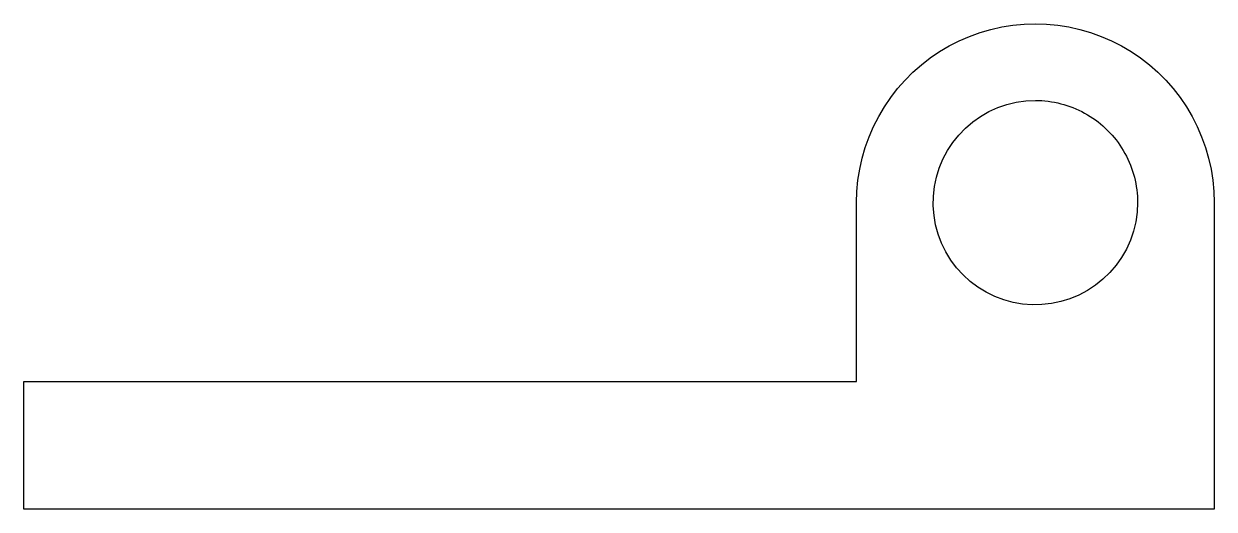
# Model space of a CAD drawing. Header units: metres. Extents: x -35.8 to 10.8, y 0 to 19.
import ezdxf

# ---------------------------------------------------------------- set-up
doc = ezdxf.new("R2010")
doc.units = ezdxf.units.M

msp = doc.modelspace()

# ---------------------------------------------------------------- linework, layer by layer
for points in [[(-3.2, 12), (-3.186, 12.44), (-3.145, 12.877), (-3.076, 13.312), (-2.98, 13.741), (-2.857, 14.163), (-2.708, 14.577), (-2.534, 14.98), (-2.334, 15.372), (-2.11, 15.751), (-1.863, 16.114), (-1.594, 16.462), (-1.303, 16.792), (-0.992, 17.103), (-0.662, 17.394), (-0.314, 17.663), (0.049, 17.91), (0.428, 18.134), (0.82, 18.334), (1.223, 18.508), (1.637, 18.657), (2.059, 18.78), (2.488, 18.876), (2.923, 18.945), (3.36, 18.986), (3.8, 19), (4.24, 18.986), (4.677, 18.945), (5.112, 18.876), (5.541, 18.78), (5.963, 18.657), (6.377, 18.508), (6.78, 18.334), (7.172, 18.134), (7.551, 17.91), (7.914, 17.663), (8.262, 17.394), (8.592, 17.103), (8.903, 16.792), (9.194, 16.462), (9.463, 16.114), (9.71, 15.751), (9.934, 15.372), (10.134, 14.98), (10.308, 14.577), (10.457, 14.163), (10.58, 13.741), (10.676, 13.312), (10.745, 12.877), (10.786, 12.44), (10.8, 12)], [(7.8, 12), (7.782, 11.624), (7.729, 11.25), (7.641, 10.884), (7.519, 10.528), (7.364, 10.184), (7.177, 9.857), (6.961, 9.548), (6.716, 9.262), (6.445, 9), (6.151, 8.764), (5.836, 8.557), (5.503, 8.381), (5.155, 8.236), (4.795, 8.126), (4.426, 8.049), (4.051, 8.008), (3.674, 8.002), (3.299, 8.032), (2.927, 8.096), (2.564, 8.196), (2.211, 8.329), (1.873, 8.495), (1.552, 8.692), (1.25, 8.918), (0.972, 9.172), (0.718, 9.45), (0.492, 9.752), (0.295, 10.073), (0.129, 10.411), (-0.004, 10.764), (-0.104, 11.127), (-0.168, 11.499), (-0.198, 11.874), (-0.192, 12.251), (-0.151, 12.626), (-0.074, 12.995), (0.036, 13.355), (0.181, 13.703), (0.357, 14.036), (0.564, 14.351), (0.8, 14.645), (1.062, 14.916), (1.348, 15.161), (1.657, 15.377), (1.984, 15.564), (2.328, 15.719), (2.684, 15.841), (3.05, 15.929), (3.424, 15.982), (3.8, 16)], [(3.8, 16), (3.926, 15.998), (4.051, 15.992), (4.176, 15.982), (4.301, 15.968), (4.426, 15.951), (4.55, 15.929), (4.673, 15.904), (4.795, 15.874), (4.916, 15.841), (5.036, 15.804), (5.155, 15.764), (5.272, 15.719), (5.389, 15.671), (5.503, 15.619), (5.616, 15.564), (5.727, 15.505), (5.836, 15.443), (5.943, 15.377), (6.048, 15.308), (6.151, 15.236), (6.252, 15.161), (6.35, 15.082), (6.445, 15), (6.538, 14.916), (6.628, 14.828), (6.716, 14.738), (6.8, 14.645), (6.882, 14.55), (6.961, 14.452), (7.036, 14.351), (7.108, 14.248), (7.177, 14.143), (7.243, 14.036), (7.305, 13.927), (7.364, 13.816), (7.419, 13.703), (7.471, 13.589), (7.519, 13.472), (7.564, 13.355), (7.604, 13.236), (7.641, 13.116), (7.674, 12.995), (7.704, 12.873), (7.729, 12.75), (7.751, 12.626), (7.768, 12.501), (7.782, 12.376), (7.792, 12.251), (7.798, 12.126), (7.8, 12)], [(-3.2, 5), (-3.2, 5.14), (-3.2, 5.28), (-3.2, 5.42), (-3.2, 5.56), (-3.2, 5.7), (-3.2, 5.84), (-3.2, 5.98), (-3.2, 6.12), (-3.2, 6.26), (-3.2, 6.4), (-3.2, 6.54), (-3.2, 6.68), (-3.2, 6.82), (-3.2, 6.96), (-3.2, 7.1), (-3.2, 7.24), (-3.2, 7.38), (-3.2, 7.52), (-3.2, 7.66), (-3.2, 7.8), (-3.2, 7.94), (-3.2, 8.08), (-3.2, 8.22), (-3.2, 8.36), (-3.2, 8.5), (-3.2, 8.64), (-3.2, 8.78), (-3.2, 8.92), (-3.2, 9.06), (-3.2, 9.2), (-3.2, 9.34), (-3.2, 9.48), (-3.2, 9.62), (-3.2, 9.76), (-3.2, 9.9), (-3.2, 10.04), (-3.2, 10.18), (-3.2, 10.32), (-3.2, 10.46), (-3.2, 10.6), (-3.2, 10.74), (-3.2, 10.88), (-3.2, 11.02), (-3.2, 11.16), (-3.2, 11.3), (-3.2, 11.44), (-3.2, 11.58), (-3.2, 11.72), (-3.2, 11.86), (-3.2, 12)], [(-3.2, 5), (-3.2, 5.14), (-3.2, 5.28), (-3.2, 5.42), (-3.2, 5.56), (-3.2, 5.7), (-3.2, 5.84), (-3.2, 5.98), (-3.2, 6.12), (-3.2, 6.26), (-3.2, 6.4), (-3.2, 6.54), (-3.2, 6.68), (-3.2, 6.82), (-3.2, 6.96), (-3.2, 7.1), (-3.2, 7.24), (-3.2, 7.38), (-3.2, 7.52), (-3.2, 7.66), (-3.2, 7.8), (-3.2, 7.94), (-3.2, 8.08), (-3.2, 8.22), (-3.2, 8.36), (-3.2, 8.5), (-3.2, 8.64), (-3.2, 8.78), (-3.2, 8.92), (-3.2, 9.06), (-3.2, 9.2), (-3.2, 9.34), (-3.2, 9.48), (-3.2, 9.62), (-3.2, 9.76), (-3.2, 9.9), (-3.2, 10.04), (-3.2, 10.18), (-3.2, 10.32), (-3.2, 10.46), (-3.2, 10.6), (-3.2, 10.74), (-3.2, 10.88), (-3.2, 11.02), (-3.2, 11.16), (-3.2, 11.3), (-3.2, 11.44), (-3.2, 11.58), (-3.2, 11.72), (-3.2, 11.86), (-3.2, 12)], [(10.8, 12), (10.8, 11.76), (10.8, 11.52), (10.8, 11.28), (10.8, 11.04), (10.8, 10.8), (10.8, 10.56), (10.8, 10.32), (10.8, 10.08), (10.8, 9.84), (10.8, 9.6), (10.8, 9.36), (10.8, 9.12), (10.8, 8.88), (10.8, 8.64), (10.8, 8.4), (10.8, 8.16), (10.8, 7.92), (10.8, 7.68), (10.8, 7.44), (10.8, 7.2), (10.8, 6.96), (10.8, 6.72), (10.8, 6.48), (10.8, 6.24), (10.8, 6), (10.8, 5.76), (10.8, 5.52), (10.8, 5.28), (10.8, 5.04), (10.8, 4.8), (10.8, 4.56), (10.8, 4.32), (10.8, 4.08), (10.8, 3.84), (10.8, 3.6), (10.8, 3.36), (10.8, 3.12), (10.8, 2.88), (10.8, 2.64), (10.8, 2.4), (10.8, 2.16), (10.8, 1.92), (10.8, 1.68), (10.8, 1.44), (10.8, 1.2), (10.8, 0.96), (10.8, 0.72), (10.8, 0.48), (10.8, 0.24), (10.8, 0)], [(-35.8, 0), (-35.8, 0.1), (-35.8, 0.2), (-35.8, 0.3), (-35.8, 0.4), (-35.8, 0.5), (-35.8, 0.6), (-35.8, 0.7), (-35.8, 0.8), (-35.8, 0.9), (-35.8, 1), (-35.8, 1.1), (-35.8, 1.2), (-35.8, 1.3), (-35.8, 1.4), (-35.8, 1.5), (-35.8, 1.6), (-35.8, 1.7), (-35.8, 1.8), (-35.8, 1.9), (-35.8, 2), (-35.8, 2.1), (-35.8, 2.2), (-35.8, 2.3), (-35.8, 2.4), (-35.8, 2.5), (-35.8, 2.6), (-35.8, 2.7), (-35.8, 2.8), (-35.8, 2.9), (-35.8, 3), (-35.8, 3.1), (-35.8, 3.2), (-35.8, 3.3), (-35.8, 3.4), (-35.8, 3.5), (-35.8, 3.6), (-35.8, 3.7), (-35.8, 3.8), (-35.8, 3.9), (-35.8, 4), (-35.8, 4.1), (-35.8, 4.2), (-35.8, 4.3), (-35.8, 4.4), (-35.8, 4.5), (-35.8, 4.6), (-35.8, 4.7), (-35.8, 4.8), (-35.8, 4.9), (-35.8, 5)], [(-35.8, 5), (-35.148, 5), (-34.496, 5), (-33.844, 5), (-33.192, 5), (-32.54, 5), (-31.888, 5), (-31.236, 5), (-30.584, 5), (-29.932, 5), (-29.28, 5), (-28.628, 5), (-27.976, 5), (-27.324, 5), (-26.672, 5), (-26.02, 5), (-25.368, 5), (-24.716, 5), (-24.064, 5), (-23.412, 5), (-22.76, 5), (-22.108, 5), (-21.456, 5), (-20.804, 5), (-20.152, 5), (-19.5, 5), (-18.848, 5), (-18.196, 5), (-17.544, 5), (-16.892, 5), (-16.24, 5), (-15.588, 5), (-14.936, 5), (-14.284, 5), (-13.632, 5), (-12.98, 5), (-12.328, 5), (-11.676, 5), (-11.024, 5), (-10.372, 5), (-9.72, 5), (-9.068, 5), (-8.416, 5), (-7.764, 5), (-7.112, 5), (-6.46, 5), (-5.808, 5), (-5.156, 5), (-4.504, 5), (-3.852, 5), (-3.2, 5)], [(-20, 5), (-19.664, 5), (-19.328, 5), (-18.992, 5), (-18.656, 5), (-18.32, 5), (-17.984, 5), (-17.648, 5), (-17.312, 5), (-16.976, 5), (-16.64, 5), (-16.304, 5), (-15.968, 5), (-15.632, 5), (-15.296, 5), (-14.96, 5), (-14.624, 5), (-14.288, 5), (-13.952, 5), (-13.616, 5), (-13.28, 5), (-12.944, 5), (-12.608, 5), (-12.272, 5), (-11.936, 5), (-11.6, 5), (-11.264, 5), (-10.928, 5), (-10.592, 5), (-10.256, 5), (-9.92, 5), (-9.584, 5), (-9.248, 5), (-8.912, 5), (-8.576, 5), (-8.24, 5), (-7.904, 5), (-7.568, 5), (-7.232, 5), (-6.896, 5), (-6.56, 5), (-6.224, 5), (-5.888, 5), (-5.552, 5), (-5.216, 5), (-4.88, 5), (-4.544, 5), (-4.208, 5), (-3.872, 5), (-3.536, 5), (-3.2, 5)], [(10.8, 0), (9.868, 0), (8.936, 0), (8.004, 0), (7.072, 0), (6.14, 0), (5.208, 0), (4.276, 0), (3.344, 0), (2.412, 0), (1.48, 0), (0.548, 0), (-0.384, 0), (-1.316, 0), (-2.248, 0), (-3.18, 0), (-4.112, 0), (-5.044, 0), (-5.976, 0), (-6.908, 0), (-7.84, 0), (-8.772, 0), (-9.704, 0), (-10.636, 0), (-11.568, 0), (-12.5, 0), (-13.432, 0), (-14.364, 0), (-15.296, 0), (-16.228, 0), (-17.16, 0), (-18.092, 0), (-19.024, 0), (-19.956, 0), (-20.888, 0), (-21.82, 0), (-22.752, 0), (-23.684, 0), (-24.616, 0), (-25.548, 0), (-26.48, 0), (-27.412, 0), (-28.344, 0), (-29.276, 0), (-30.208, 0), (-31.14, 0), (-32.072, 0), (-33.004, 0), (-33.936, 0), (-34.868, 0), (-35.8, 0)]]:
    msp.add_lwpolyline(points)

doc.saveas('drawing.dxf')
